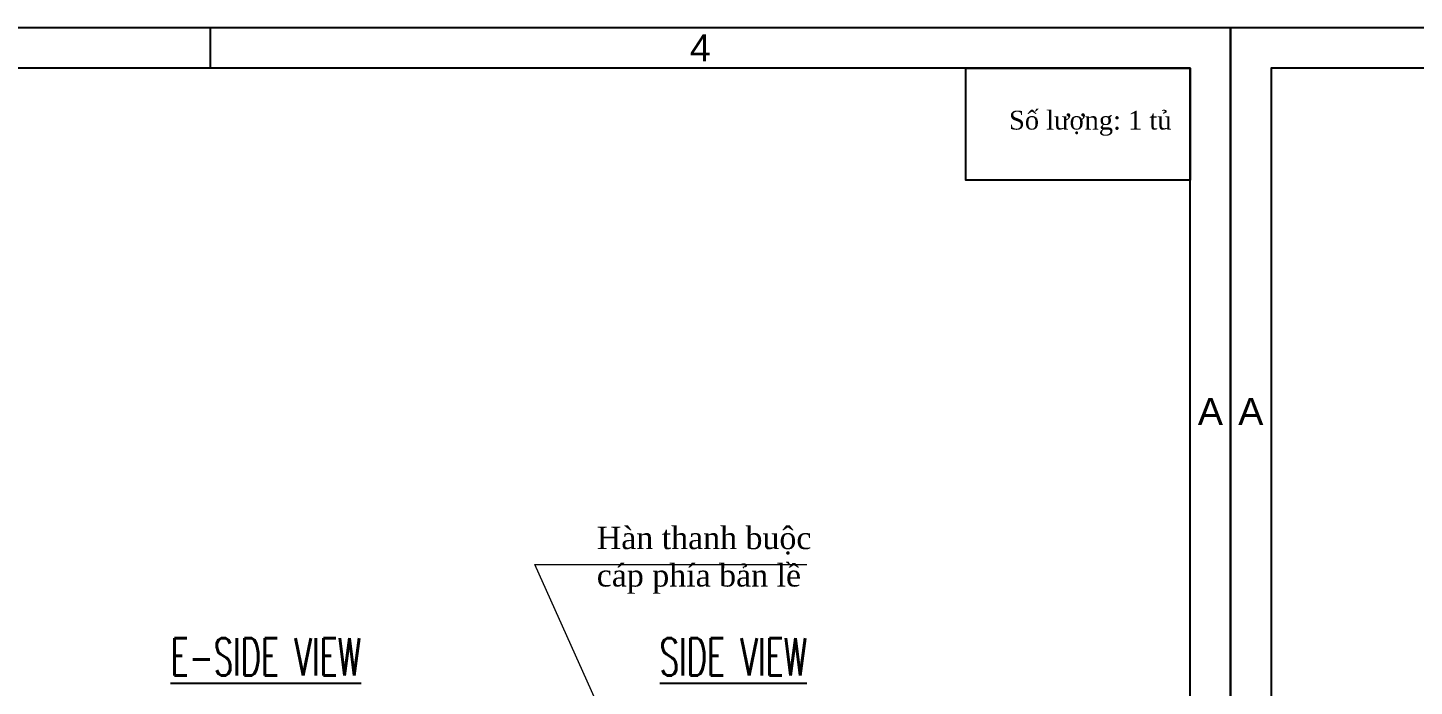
# Model space of a CAD drawing. Header units: millimetres. Extents: x 123558 to 149079, y -1073 to 14418.
# Drawn here: x 132643 to 134496, y 11084 to 11964 of the extents above; entities that cross this region are included whole.
import ezdxf
from ezdxf.enums import TextEntityAlignment as Align

# ---------------------------------------------------------------- set-up
doc = ezdxf.new("R2010")
doc.units = ezdxf.units.MM
doc.header["$LTSCALE"] = 3
for name, color, linetype in [('1-EMC-ACESS', 4, 'Continuous'), ('@.TEXT', 7, 'Continuous'), ('@.VISIBLE', 7, 'Continuous'), ('dim', 7, 'Continuous')]:
    doc.layers.add(name, color=color, linetype=linetype)
doc.styles.add('Ann_w01', font='romans.shx', dxfattribs={"width": 0.6, "bigfont": 'chineset.shx'})
doc.styles.add('Arial', font='arial.ttf')
doc.dimstyles.new('Dim 01_SC20', dxfattribs={"dimscale": 20, "dimtxt": 2, "dimasz": 1.3, "dimexe": 0.5, "dimexo": 0.5, "dimgap": 0.5, "dimtad": 1, "dimdec": 1, "dimzin": 12, "dimdsep": 46, "dimtxsty": 'Ann_w01', "dimblk": 'OPEN30', "dimcen": 1.5, "dimclrd": 6, "dimclre": 6, "dimclrt": 3, "dimadec": 1, "dimazin": 3, "dimtm": 1e-09, "dimtfac": 1, "dimtdec": 1, "dimtix": 1, "dimtmove": 0, "dimatfit": 3, "dimldrblk": 'OPEN30', "dimfxl": 1, "dimtolj": 1, "dimlwd": 20, "dimlwe": 20, "dimarcsym": 0})

# ---------------------------------------------------------------- blocks, each defined once
blk = doc.blocks.new('KHUNG BAN VE (Made by Tung)')
at = {"layer": '@.VISIBLE', "color": 8}
blk.add_line((221.25, 207), (221.25, 210), dxfattribs=at)
for points in [[(0, 0), (297, 0), (297, 210), (0, 210)], [(3, 3), (294, 3), (294, 207), (3, 207)]]:
    blk.add_lwpolyline(points, close=True, dxfattribs=at)
at = {"layer": '@.TEXT', "color": 1, "style": 'Arial'}
for s, p in [('4', (257.625, 208.5)), ('A', (1.5, 181.5)), ('A', (295.5, 181.5))]:
    blk.add_text(s, height=2, dxfattribs=at).set_placement(p, align=Align.MIDDLE_CENTER)
for tag, height, p in [('DESIGNER_NAME', 2, (38, 15.5)), ('PROJECT_CODE', 2, (258.5, 15.5)), ('SCALE', 2, (289, 15.5)), ('APPROVED_NAME', 2, (38, 10.5)), ('CUSTOMER_NAME', 2, (258.5, 10.5)), ('PAGE', 2, (289, 10.5)), ('DRAWING_NAME', 4, (173, 8)), ('TOTAL', 2, (289, 5.5))]:
    blk.add_attdef(tag, text='', height=height, dxfattribs=at).set_placement(p, align=Align.MIDDLE_CENTER)
blk = doc.blocks.new('_Open30')
at = {"color": 0, "linetype": 'ByBlock', "lineweight": -2}
for p, q in [((-1, 0.268), (0, 0)), ((0, 0), (-1, -0.268)), ((0, 0), (-1, 0))]:
    blk.add_line(p, q, dxfattribs=at)

msp = doc.modelspace()

# ---------------------------------------------------------------- linework, layer by layer
msp.add_lwpolyline([(133896.49, 11910.06), (134196.5, 11910.06), (134196.5, 11760.08), (133896.49, 11760.08)], close=True)

# ---------------------------------------------------------------- block references
at = {"layer": '@.VISIBLE', "xscale": 18, "yscale": 18, "zscale": 18}
for p in [(128904.5, 8184.06), (134250.5, 8184.06)]:
    msp.add_blockref('KHUNG BAN VE (Made by Tung)', p, dxfattribs=at)

# ---------------------------------------------------------------- texts
at = {"insert": (133403.31, 11296.91), "char_height": 30, "attachment_point": 1, "style": 'Ann_w01'}
msp.add_mtext_dynamic_manual_height_columns('{\\fTimes New Roman|b0|i0|c0|p18;\\W1;Hàn thanh buộc cáp phía bản lề}', width=338.5833, gutter_width=99.2, heights=[0], dxfattribs=at)
at = {"layer": '1-EMC-ACESS', "color": 1, "linetype": 'ByBlock', "lineweight": -2, "insert": (134062.96, 11853.07), "char_height": 25.2, "width": 385.9629, "attachment_point": 2, "style": 'Arial'}
msp.add_mtext('{\\fTimes New Roman|b0|i0|c163|p18;\\C7;Số lượng: \\fTimes New Roman|b0|i0|c0|p18;1\\fTimes New Roman|b0|i0|c163|p18; tủ }', dxfattribs=at)
at = {"layer": 'dim', "color": 2, "char_height": 50, "attachment_point": 5, "style": 'Ann_w01'}
for s, insert in [('\\A1;{\\LE-SIDE VIEW}', (132960.85, 11122.89)), ('\\A1;{\\LSIDE VIEW}', (133585.85, 11122.89))]:
    msp.add_mtext(s, dxfattribs=dict(at, insert=insert))

# ---------------------------------------------------------------- leaders
msp.add_leader([(133466.83, 10921.07), (133320.57, 11246.25), (133684.22, 11246.25)], dimstyle='Dim 01_SC20', override={"dimgap": 0.5, "dimtad": 0})

doc.saveas('drawing.dxf')
